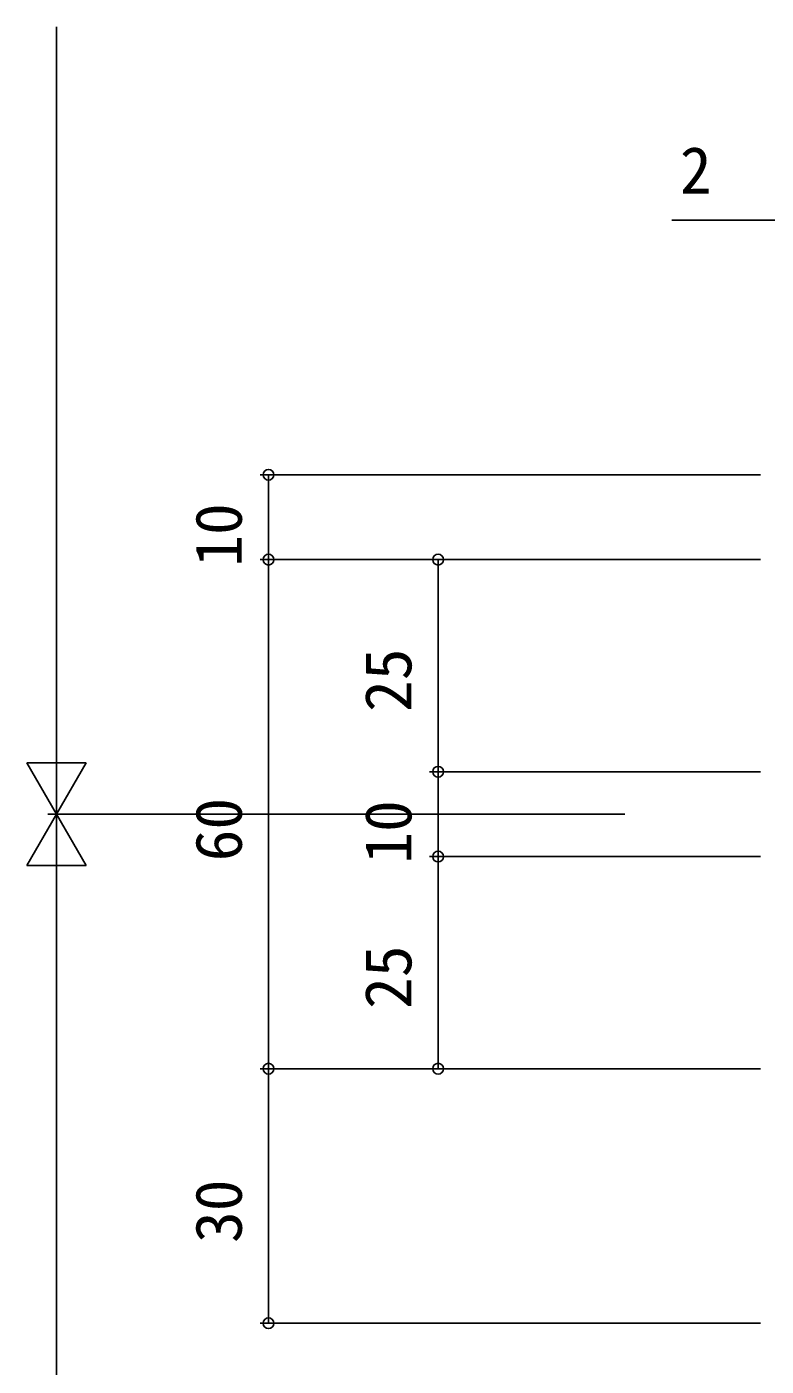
# Model space of a CAD drawing. Units: millimetres, scale not verified. Extents: x -960 to 961, y -419 to 416.
# Drawn here: x -597.9 to -510.7, y 173.2 to 331.1 of the extents above; entities that cross this region are included whole.
import ezdxf
from ezdxf.enums import TextEntityAlignment as Align

# ---------------------------------------------------------------- set-up
doc = ezdxf.new("R2010")
doc.units = ezdxf.units.MM
doc.header["$LTSCALE"] = 2
doc.layers.add('0-7_YKK_D', color=6, linetype='Continuous')
doc.styles.add('ＭＳ ゴシック', font='')
doc.styles.get('ＭＳ ゴシック').set_extended_font_data('MS Gothic')

msp = doc.modelspace()

# ---------------------------------------------------------------- linework, layer by layer
at = {"layer": '0-7_YKK_D'}
for p, q in [((-594.4, 245.3), (-594.4, 331.1)), ((-509.4, 308.3), (-521.847, 308.3)), ((-511.4, 278.3), (-570.4, 278.3)), ((-569.4, 278.3), (-569.4, 268.3)), ((-511.4, 268.3), (-570.4, 268.3)), ((-511.4, 268.3), (-570.4, 268.3)), ((-569.4, 208.3), (-569.4, 268.3)), ((-511.4, 268.3), (-550.4, 268.3)), ((-549.4, 268.3), (-549.4, 243.3)), ((-594.4, 238.3), (-594.4, 250.424)), ((-594.4, 238.3), (-597.9, 244.362)), ((-590.9, 244.362), (-597.9, 244.362)), ((-594.4, 238.3), (-590.9, 244.362)), ((-511.4, 243.3), (-550.4, 243.3)), ((-511.4, 243.3), (-550.4, 243.3)), ((-549.4, 243.3), (-549.4, 233.3)), ((-594.4, 238.3), (-597.9, 232.238)), ((-527.4, 238.3), (-595.4, 238.3)), ((-527.4, 238.3), (-595.4, 238.3)), ((-594.4, 238.3), (-590.9, 232.238)), ((-594.4, 238.3), (-594.4, 226.176)), ((-597.9, 232.238), (-590.9, 232.238)), ((-511.4, 233.3), (-550.4, 233.3)), ((-511.4, 233.3), (-550.4, 233.3)), ((-549.4, 233.3), (-549.4, 208.3)), ((-594.4, 231.3), (-594.4, -294.1)), ((-511.4, 208.3), (-570.4, 208.3)), ((-511.4, 208.3), (-570.4, 208.3)), ((-569.4, 208.3), (-569.4, 178.3)), ((-511.4, 208.3), (-550.4, 208.3)), ((-511.4, 178.3), (-570.4, 178.3))]:
    msp.add_line(p, q, dxfattribs=at)
for centre in [(-569.4, 278.3), (-569.4, 268.3), (-569.4, 268.3), (-549.4, 268.3), (-549.4, 243.3), (-549.4, 243.3), (-549.4, 233.3), (-549.4, 233.3), (-569.4, 208.3), (-569.4, 208.3), (-549.4, 208.3), (-569.4, 178.3)]:
    msp.add_circle(centre, 0.637, dxfattribs=at)

# ---------------------------------------------------------------- texts
at = {"layer": '0-7_YKK_D', "style": 'ＭＳ ゴシック'}
msp.add_text('2', height=5.499, dxfattribs=at).set_placement((-520.901, 309.8), align=Align.BOTTOM_LEFT)
for s, p in [('10', (-570.9, 267.462)), ('25', (-550.9, 250.345)), ('60', (-570.9, 232.739)), ('10', (-550.9, 232.462)), ('25', (-550.9, 215.345)), ('30', (-570.9, 187.76))]:
    msp.add_text(s, height=5.499, rotation=90, dxfattribs=at).set_placement(p, align=Align.BOTTOM_LEFT)

doc.saveas('drawing.dxf')
